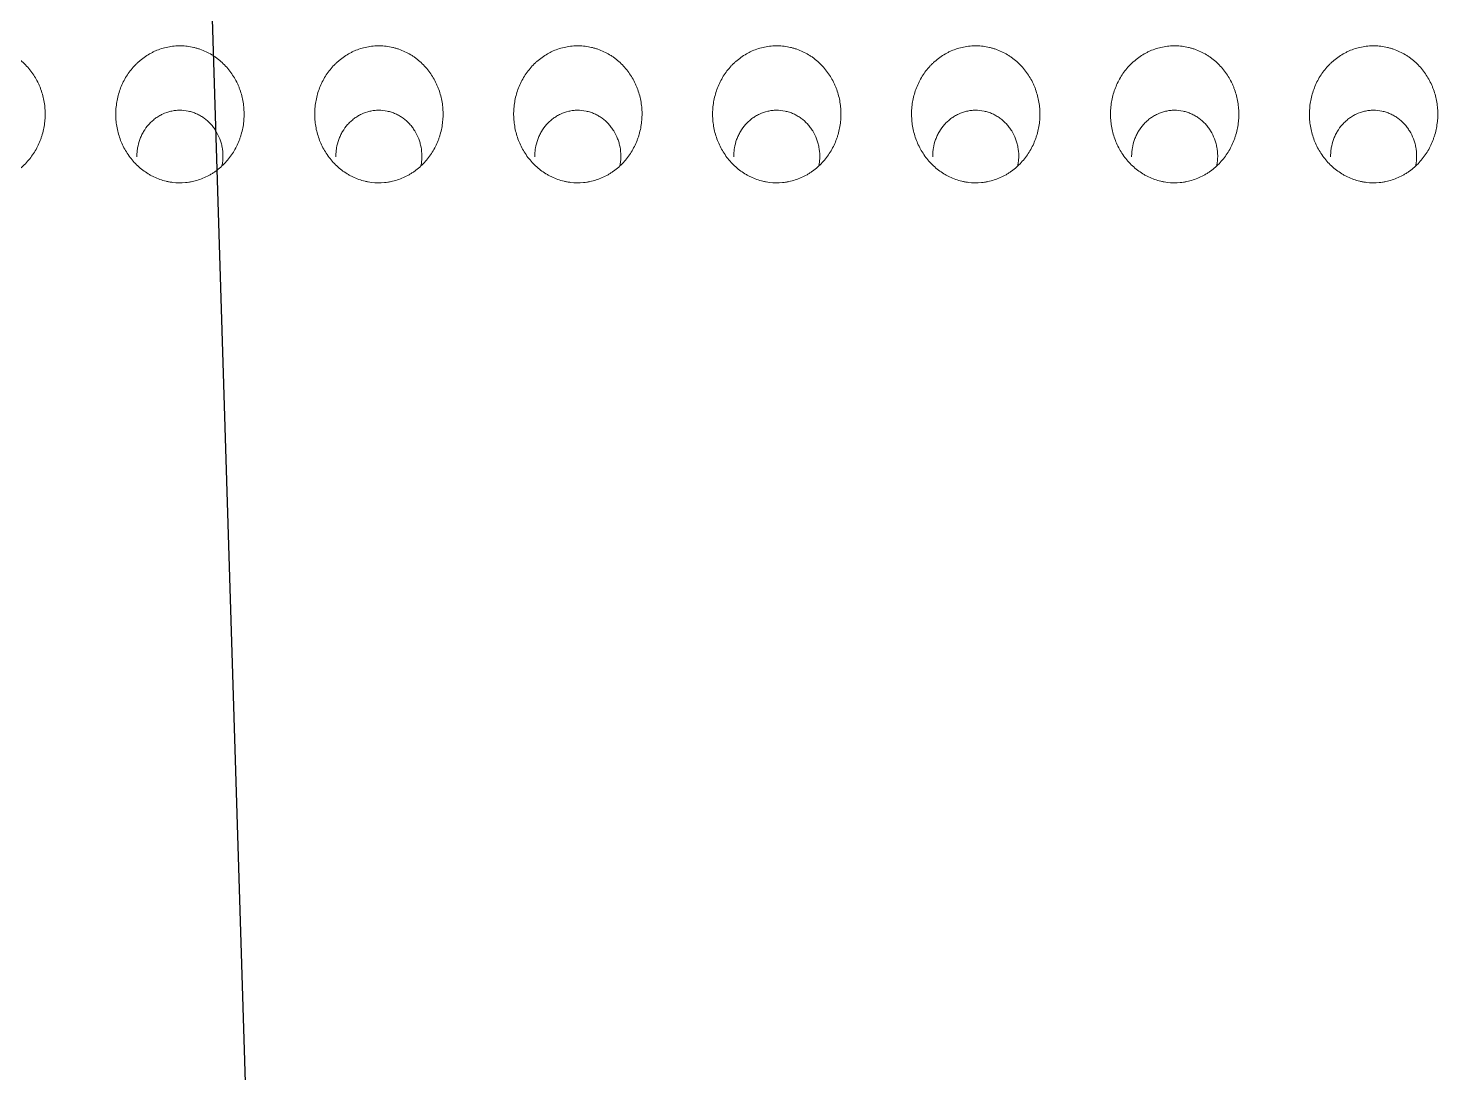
# Model space of a CAD drawing. Header units: inches. Extents: x 3778 to 56227, y -16914 to 35091.
# Drawn here: x 43046.24 to 43067.41, y -12682.39 to -12666.7 of the extents above; entities that cross this region are included whole.
import ezdxf

# ---------------------------------------------------------------- set-up
doc = ezdxf.new("R2010")
doc.units = ezdxf.units.IN
doc.header["$LTSCALE"] = 100
doc.header["$MEASUREMENT"] = 0
doc.linetypes.add('DH-HID2', pattern=[1.2, 0.8, -0.4])
doc.layers.add('2-con', color=2, linetype='Continuous')
doc.layers.add('FU-FURM', color=251, linetype='DH-HID2')
doc.layers.add('mark-B', color=2, linetype='Continuous', lineweight=20)

# ---------------------------------------------------------------- blocks, each defined once
blk = doc.blocks.new('cjscjdeh')
at = {"layer": 'FU-FURM', "color": 8}
blk.add_line((150890.7, 68218.259), (150896.858, 68019.703), dxfattribs=at)
blk = doc.blocks.new('무풍1WAY 대형')
at = {"layer": 'mark-B'}
for points, knots in [([(-381.63, -410.329), (-381.592, -410.383), (-381.559, -410.439), (-381.504, -410.556), (-381.482, -410.617), (-381.449, -410.744), (-381.438, -410.808), (-381.431, -410.905), (-381.43, -410.938), (-381.43, -410.987), (-381.431, -411.003), (-381.433, -411.036), (-381.434, -411.052), (-381.442, -411.133), (-381.454, -411.197), (-381.481, -411.29), (-381.492, -411.321), (-381.515, -411.382), (-381.529, -411.412), (-381.572, -411.5), (-381.607, -411.555), (-381.666, -411.632), (-381.687, -411.657), (-381.72, -411.693), (-381.732, -411.705), (-381.755, -411.727), (-381.767, -411.739), (-381.828, -411.792), (-381.881, -411.83), (-381.952, -411.87), (-381.966, -411.878), (-381.996, -411.893), (-382.011, -411.9), (-382.056, -411.92), (-382.086, -411.931), (-382.179, -411.961), (-382.243, -411.974), (-382.325, -411.981), (-382.341, -411.983), (-382.374, -411.984), (-382.39, -411.984), (-382.439, -411.983), (-382.504, -411.979), (-382.568, -411.968), (-382.616, -411.956), (-382.632, -411.952), (-382.664, -411.943), (-382.679, -411.938), (-382.756, -411.911), (-382.815, -411.883), (-382.885, -411.841), (-382.899, -411.832), (-382.926, -411.814), (-382.966, -411.785), (-383.029, -411.733), (-383.074, -411.686), (-383.117, -411.637), (-383.138, -411.611), (-383.195, -411.532), (-383.228, -411.476), (-383.263, -411.402), (-383.269, -411.387), (-383.282, -411.357), (-383.288, -411.342), (-383.305, -411.295), (-383.314, -411.264), (-383.339, -411.17), (-383.349, -411.106), (-383.357, -411.008), (-383.358, -410.975), (-383.357, -410.91), (-383.355, -410.877), (-383.345, -410.781), (-383.332, -410.717), (-383.31, -410.638), (-383.305, -410.622), (-383.294, -410.591), (-383.277, -410.545), (-383.258, -410.501), (-383.214, -410.414), (-383.18, -410.359), (-383.12, -410.28), (-383.099, -410.255), (-383.055, -410.208), (-383.008, -410.162), (-382.958, -410.122), (-382.918, -410.093), (-382.905, -410.084), (-382.877, -410.066), (-382.863, -410.057), (-382.792, -410.017), (-382.732, -409.99), (-382.639, -409.96), (-382.608, -409.952), (-382.56, -409.942), (-382.543, -409.939), (-382.511, -409.934), (-382.495, -409.932), (-382.414, -409.925), (-382.348, -409.925), (-382.267, -409.936), (-382.251, -409.938), (-382.218, -409.944), (-382.17, -409.954), (-382.092, -409.977), (-382.032, -410.002), (-381.987, -410.023), (-381.973, -410.03), (-381.944, -410.046), (-381.93, -410.054), (-381.86, -410.097), (-381.808, -410.137), (-381.736, -410.204), (-381.714, -410.227), (-381.67, -410.277), (-381.65, -410.302), (-381.63, -410.329)], [0, 0, 0, 0, 0.03125, 0.03125, 0.0625, 0.0625, 0.09375, 0.09375, 0.109375, 0.109375, 0.117188, 0.117188, 0.125, 0.125, 0.15625, 0.15625, 0.171875, 0.171875, 0.1875, 0.1875, 0.21875, 0.21875, 0.234375, 0.234375, 0.242188, 0.242188, 0.25, 0.25, 0.28125, 0.28125, 0.289063, 0.289063, 0.296875, 0.296875, 0.3125, 0.3125, 0.34375, 0.34375, 0.351563, 0.351563, 0.359375, 0.359375, 0.375, 0.390625, 0.390625, 0.398438, 0.398438, 0.40625, 0.40625, 0.4375, 0.4375, 0.445313, 0.445313, 0.453125, 0.46875, 0.484375, 0.484375, 0.5, 0.5, 0.53125, 0.53125, 0.539063, 0.539063, 0.546875, 0.546875, 0.5625, 0.5625, 0.59375, 0.59375, 0.609375, 0.609375, 0.625, 0.625, 0.65625, 0.65625, 0.664063, 0.664063, 0.671875, 0.6875, 0.6875, 0.71875, 0.71875, 0.734375, 0.734375, 0.75, 0.765625, 0.765625, 0.773438, 0.773438, 0.78125, 0.78125, 0.8125, 0.8125, 0.828125, 0.828125, 0.835938, 0.835938, 0.84375, 0.84375, 0.875, 0.875, 0.882813, 0.882813, 0.890625, 0.90625, 0.921875, 0.921875, 0.929688, 0.929688, 0.9375, 0.9375, 0.96875, 0.96875, 0.984375, 0.984375, 1, 1, 1, 1]), ([(-378.643, -410.329), (-378.604, -410.383), (-378.572, -410.439), (-378.517, -410.556), (-378.495, -410.617), (-378.461, -410.744), (-378.451, -410.808), (-378.443, -410.905), (-378.442, -410.938), (-378.443, -410.987), (-378.443, -411.003), (-378.445, -411.036), (-378.446, -411.052), (-378.455, -411.133), (-378.467, -411.197), (-378.494, -411.29), (-378.504, -411.321), (-378.528, -411.382), (-378.541, -411.412), (-378.585, -411.5), (-378.619, -411.555), (-378.678, -411.632), (-378.699, -411.657), (-378.733, -411.693), (-378.744, -411.705), (-378.768, -411.727), (-378.78, -411.739), (-378.841, -411.792), (-378.894, -411.83), (-378.964, -411.87), (-378.979, -411.878), (-379.008, -411.893), (-379.023, -411.9), (-379.068, -411.92), (-379.099, -411.931), (-379.192, -411.961), (-379.255, -411.974), (-379.337, -411.981), (-379.354, -411.983), (-379.386, -411.984), (-379.403, -411.984), (-379.452, -411.983), (-379.516, -411.979), (-379.581, -411.968), (-379.629, -411.956), (-379.645, -411.952), (-379.676, -411.943), (-379.692, -411.938), (-379.769, -411.911), (-379.828, -411.883), (-379.898, -411.841), (-379.912, -411.832), (-379.939, -411.814), (-379.979, -411.785), (-380.041, -411.733), (-380.086, -411.686), (-380.13, -411.637), (-380.15, -411.611), (-380.208, -411.532), (-380.241, -411.476), (-380.275, -411.402), (-380.282, -411.387), (-380.294, -411.357), (-380.3, -411.342), (-380.317, -411.295), (-380.327, -411.264), (-380.351, -411.17), (-380.362, -411.106), (-380.369, -411.008), (-380.37, -410.975), (-380.369, -410.91), (-380.367, -410.877), (-380.357, -410.781), (-380.345, -410.717), (-380.322, -410.638), (-380.317, -410.622), (-380.307, -410.591), (-380.29, -410.545), (-380.27, -410.501), (-380.227, -410.414), (-380.192, -410.359), (-380.133, -410.28), (-380.111, -410.255), (-380.067, -410.208), (-380.021, -410.162), (-379.97, -410.122), (-379.93, -410.093), (-379.917, -410.084), (-379.889, -410.066), (-379.875, -410.057), (-379.804, -410.017), (-379.745, -409.99), (-379.652, -409.96), (-379.62, -409.952), (-379.572, -409.942), (-379.556, -409.939), (-379.523, -409.934), (-379.507, -409.932), (-379.426, -409.925), (-379.361, -409.925), (-379.279, -409.936), (-379.263, -409.938), (-379.231, -409.944), (-379.183, -409.954), (-379.105, -409.977), (-379.044, -410.002), (-379, -410.023), (-378.985, -410.03), (-378.956, -410.046), (-378.942, -410.054), (-378.872, -410.097), (-378.821, -410.137), (-378.749, -410.204), (-378.726, -410.227), (-378.683, -410.277), (-378.662, -410.302), (-378.643, -410.329)], [0, 0, 0, 0, 0.03125, 0.03125, 0.0625, 0.0625, 0.09375, 0.09375, 0.109375, 0.109375, 0.117188, 0.117188, 0.125, 0.125, 0.15625, 0.15625, 0.171875, 0.171875, 0.1875, 0.1875, 0.21875, 0.21875, 0.234375, 0.234375, 0.242188, 0.242188, 0.25, 0.25, 0.28125, 0.28125, 0.289063, 0.289063, 0.296875, 0.296875, 0.3125, 0.3125, 0.34375, 0.34375, 0.351562, 0.351562, 0.359375, 0.359375, 0.375, 0.390625, 0.390625, 0.398437, 0.398437, 0.40625, 0.40625, 0.4375, 0.4375, 0.445312, 0.445312, 0.453125, 0.46875, 0.484375, 0.484375, 0.5, 0.5, 0.53125, 0.53125, 0.539062, 0.539062, 0.546875, 0.546875, 0.5625, 0.5625, 0.59375, 0.59375, 0.609375, 0.609375, 0.625, 0.625, 0.65625, 0.65625, 0.664063, 0.664063, 0.671875, 0.6875, 0.6875, 0.71875, 0.71875, 0.734375, 0.734375, 0.75, 0.765625, 0.765625, 0.773438, 0.773438, 0.78125, 0.78125, 0.8125, 0.8125, 0.828125, 0.828125, 0.835938, 0.835938, 0.84375, 0.84375, 0.875, 0.875, 0.882813, 0.882813, 0.890625, 0.90625, 0.921875, 0.921875, 0.929688, 0.929688, 0.9375, 0.9375, 0.96875, 0.96875, 0.984375, 0.984375, 1, 1, 1, 1]), ([(-375.655, -410.329), (-375.617, -410.383), (-375.584, -410.439), (-375.529, -410.556), (-375.507, -410.617), (-375.474, -410.744), (-375.463, -410.808), (-375.456, -410.905), (-375.455, -410.938), (-375.455, -410.987), (-375.456, -411.003), (-375.457, -411.036), (-375.459, -411.052), (-375.467, -411.133), (-375.479, -411.197), (-375.506, -411.29), (-375.516, -411.321), (-375.54, -411.382), (-375.554, -411.412), (-375.597, -411.5), (-375.632, -411.555), (-375.691, -411.632), (-375.712, -411.657), (-375.745, -411.693), (-375.757, -411.705), (-375.78, -411.727), (-375.792, -411.739), (-375.853, -411.792), (-375.906, -411.83), (-375.977, -411.87), (-375.991, -411.878), (-376.021, -411.893), (-376.036, -411.9), (-376.081, -411.92), (-376.111, -411.931), (-376.204, -411.961), (-376.268, -411.974), (-376.35, -411.981), (-376.366, -411.983), (-376.399, -411.984), (-376.415, -411.984), (-376.464, -411.983), (-376.529, -411.979), (-376.593, -411.968), (-376.641, -411.956), (-376.657, -411.952), (-376.689, -411.943), (-376.704, -411.938), (-376.781, -411.911), (-376.84, -411.883), (-376.91, -411.841), (-376.924, -411.832), (-376.951, -411.814), (-376.991, -411.785), (-377.053, -411.733), (-377.099, -411.686), (-377.142, -411.637), (-377.163, -411.611), (-377.22, -411.532), (-377.253, -411.476), (-377.288, -411.402), (-377.294, -411.387), (-377.307, -411.357), (-377.313, -411.342), (-377.329, -411.295), (-377.339, -411.264), (-377.364, -411.17), (-377.374, -411.106), (-377.382, -411.008), (-377.383, -410.975), (-377.382, -410.91), (-377.38, -410.877), (-377.37, -410.781), (-377.357, -410.717), (-377.335, -410.638), (-377.33, -410.622), (-377.319, -410.591), (-377.302, -410.545), (-377.283, -410.501), (-377.239, -410.414), (-377.205, -410.359), (-377.145, -410.28), (-377.124, -410.255), (-377.08, -410.208), (-377.033, -410.162), (-376.983, -410.122), (-376.943, -410.093), (-376.929, -410.084), (-376.902, -410.066), (-376.888, -410.057), (-376.817, -410.017), (-376.757, -409.99), (-376.664, -409.96), (-376.633, -409.952), (-376.584, -409.942), (-376.568, -409.939), (-376.536, -409.934), (-376.52, -409.932), (-376.438, -409.925), (-376.373, -409.925), (-376.292, -409.936), (-376.276, -409.938), (-376.243, -409.944), (-376.195, -409.954), (-376.117, -409.977), (-376.057, -410.002), (-376.012, -410.023), (-375.998, -410.03), (-375.969, -410.046), (-375.955, -410.054), (-375.885, -410.097), (-375.833, -410.137), (-375.761, -410.204), (-375.738, -410.227), (-375.695, -410.277), (-375.675, -410.302), (-375.655, -410.329)], [0, 0, 0, 0, 0.03125, 0.03125, 0.0625, 0.0625, 0.09375, 0.09375, 0.109375, 0.109375, 0.117187, 0.117187, 0.125, 0.125, 0.15625, 0.15625, 0.171875, 0.171875, 0.1875, 0.1875, 0.21875, 0.21875, 0.234375, 0.234375, 0.242187, 0.242187, 0.25, 0.25, 0.28125, 0.28125, 0.289062, 0.289062, 0.296875, 0.296875, 0.3125, 0.3125, 0.34375, 0.34375, 0.351562, 0.351562, 0.359375, 0.359375, 0.375, 0.390625, 0.390625, 0.398437, 0.398437, 0.40625, 0.40625, 0.4375, 0.4375, 0.445312, 0.445312, 0.453125, 0.46875, 0.484375, 0.484375, 0.5, 0.5, 0.53125, 0.53125, 0.539062, 0.539062, 0.546875, 0.546875, 0.5625, 0.5625, 0.59375, 0.59375, 0.609375, 0.609375, 0.625, 0.625, 0.65625, 0.65625, 0.664062, 0.664062, 0.671875, 0.6875, 0.6875, 0.71875, 0.71875, 0.734375, 0.734375, 0.75, 0.765625, 0.765625, 0.773437, 0.773437, 0.78125, 0.78125, 0.8125, 0.8125, 0.828125, 0.828125, 0.835937, 0.835937, 0.84375, 0.84375, 0.875, 0.875, 0.882812, 0.882812, 0.890625, 0.90625, 0.921875, 0.921875, 0.929687, 0.929687, 0.9375, 0.9375, 0.96875, 0.96875, 0.984375, 0.984375, 1, 1, 1, 1]), ([(-372.668, -410.329), (-372.629, -410.383), (-372.597, -410.439), (-372.542, -410.556), (-372.52, -410.617), (-372.486, -410.744), (-372.476, -410.808), (-372.468, -410.905), (-372.467, -410.938), (-372.468, -410.987), (-372.468, -411.003), (-372.47, -411.036), (-372.471, -411.052), (-372.479, -411.133), (-372.492, -411.197), (-372.519, -411.29), (-372.529, -411.321), (-372.553, -411.382), (-372.566, -411.412), (-372.61, -411.5), (-372.644, -411.555), (-372.703, -411.632), (-372.724, -411.657), (-372.758, -411.693), (-372.769, -411.705), (-372.793, -411.727), (-372.805, -411.739), (-372.866, -411.792), (-372.919, -411.83), (-372.989, -411.87), (-373.004, -411.878), (-373.033, -411.893), (-373.048, -411.9), (-373.093, -411.92), (-373.124, -411.931), (-373.216, -411.961), (-373.28, -411.974), (-373.362, -411.981), (-373.379, -411.983), (-373.411, -411.984), (-373.428, -411.984), (-373.476, -411.983), (-373.541, -411.979), (-373.606, -411.968), (-373.654, -411.956), (-373.67, -411.952), (-373.701, -411.943), (-373.717, -411.938), (-373.794, -411.911), (-373.853, -411.883), (-373.923, -411.841), (-373.936, -411.832), (-373.964, -411.814), (-374.004, -411.785), (-374.066, -411.733), (-374.111, -411.686), (-374.155, -411.637), (-374.175, -411.611), (-374.233, -411.532), (-374.266, -411.476), (-374.3, -411.402), (-374.307, -411.387), (-374.319, -411.357), (-374.325, -411.342), (-374.342, -411.295), (-374.352, -411.264), (-374.376, -411.17), (-374.387, -411.106), (-374.394, -411.008), (-374.395, -410.975), (-374.394, -410.91), (-374.392, -410.877), (-374.382, -410.781), (-374.37, -410.717), (-374.347, -410.638), (-374.342, -410.622), (-374.332, -410.591), (-374.315, -410.545), (-374.295, -410.501), (-374.252, -410.414), (-374.217, -410.359), (-374.157, -410.28), (-374.136, -410.255), (-374.092, -410.208), (-374.046, -410.162), (-373.995, -410.122), (-373.955, -410.093), (-373.942, -410.084), (-373.914, -410.066), (-373.9, -410.057), (-373.829, -410.017), (-373.77, -409.99), (-373.677, -409.96), (-373.645, -409.952), (-373.597, -409.942), (-373.581, -409.939), (-373.548, -409.934), (-373.532, -409.932), (-373.451, -409.925), (-373.386, -409.925), (-373.304, -409.936), (-373.288, -409.938), (-373.256, -409.944), (-373.208, -409.954), (-373.129, -409.977), (-373.069, -410.002), (-373.025, -410.023), (-373.01, -410.03), (-372.981, -410.046), (-372.967, -410.054), (-372.897, -410.097), (-372.846, -410.137), (-372.774, -410.204), (-372.751, -410.227), (-372.707, -410.277), (-372.687, -410.302), (-372.668, -410.329)], [0, 0, 0, 0, 0.03125, 0.03125, 0.0625, 0.0625, 0.09375, 0.09375, 0.109375, 0.109375, 0.117187, 0.117187, 0.125, 0.125, 0.15625, 0.15625, 0.171875, 0.171875, 0.1875, 0.1875, 0.21875, 0.21875, 0.234375, 0.234375, 0.242187, 0.242187, 0.25, 0.25, 0.28125, 0.28125, 0.289062, 0.289062, 0.296875, 0.296875, 0.3125, 0.3125, 0.34375, 0.34375, 0.351562, 0.351562, 0.359375, 0.359375, 0.375, 0.390625, 0.390625, 0.398437, 0.398437, 0.40625, 0.40625, 0.4375, 0.4375, 0.445312, 0.445312, 0.453125, 0.46875, 0.484375, 0.484375, 0.5, 0.5, 0.53125, 0.53125, 0.539062, 0.539062, 0.546875, 0.546875, 0.5625, 0.5625, 0.59375, 0.59375, 0.609375, 0.609375, 0.625, 0.625, 0.65625, 0.65625, 0.664062, 0.664062, 0.671875, 0.6875, 0.6875, 0.71875, 0.71875, 0.734375, 0.734375, 0.75, 0.765625, 0.765625, 0.773437, 0.773437, 0.78125, 0.78125, 0.8125, 0.8125, 0.828125, 0.828125, 0.835937, 0.835937, 0.84375, 0.84375, 0.875, 0.875, 0.882812, 0.882812, 0.890625, 0.90625, 0.921875, 0.921875, 0.929687, 0.929687, 0.9375, 0.9375, 0.96875, 0.96875, 0.984375, 0.984375, 1, 1, 1, 1]), ([(-369.68, -410.329), (-369.642, -410.383), (-369.609, -410.439), (-369.554, -410.556), (-369.532, -410.617), (-369.499, -410.744), (-369.488, -410.808), (-369.481, -410.905), (-369.479, -410.938), (-369.48, -410.987), (-369.481, -411.003), (-369.482, -411.036), (-369.484, -411.052), (-369.492, -411.133), (-369.504, -411.197), (-369.531, -411.29), (-369.541, -411.321), (-369.565, -411.382), (-369.578, -411.412), (-369.622, -411.5), (-369.656, -411.555), (-369.716, -411.632), (-369.737, -411.657), (-369.77, -411.693), (-369.782, -411.705), (-369.805, -411.727), (-369.817, -411.739), (-369.878, -411.792), (-369.931, -411.83), (-370.002, -411.87), (-370.016, -411.878), (-370.045, -411.893), (-370.06, -411.9), (-370.105, -411.92), (-370.136, -411.931), (-370.229, -411.961), (-370.293, -411.974), (-370.375, -411.981), (-370.391, -411.983), (-370.424, -411.984), (-370.44, -411.984), (-370.489, -411.983), (-370.554, -411.979), (-370.618, -411.968), (-370.666, -411.956), (-370.682, -411.952), (-370.714, -411.943), (-370.729, -411.938), (-370.806, -411.911), (-370.865, -411.883), (-370.935, -411.841), (-370.949, -411.832), (-370.976, -411.814), (-371.016, -411.785), (-371.078, -411.733), (-371.124, -411.686), (-371.167, -411.637), (-371.188, -411.611), (-371.245, -411.532), (-371.278, -411.476), (-371.313, -411.402), (-371.319, -411.387), (-371.332, -411.357), (-371.338, -411.342), (-371.354, -411.295), (-371.364, -411.264), (-371.389, -411.17), (-371.399, -411.106), (-371.407, -411.008), (-371.408, -410.975), (-371.407, -410.91), (-371.405, -410.877), (-371.395, -410.781), (-371.382, -410.717), (-371.36, -410.638), (-371.355, -410.622), (-371.344, -410.591), (-371.327, -410.545), (-371.307, -410.501), (-371.264, -410.414), (-371.23, -410.359), (-371.17, -410.28), (-371.149, -410.255), (-371.105, -410.208), (-371.058, -410.162), (-371.008, -410.122), (-370.968, -410.093), (-370.954, -410.084), (-370.927, -410.066), (-370.913, -410.057), (-370.842, -410.017), (-370.782, -409.99), (-370.689, -409.96), (-370.658, -409.952), (-370.609, -409.942), (-370.593, -409.939), (-370.561, -409.934), (-370.544, -409.932), (-370.463, -409.925), (-370.398, -409.925), (-370.317, -409.936), (-370.3, -409.938), (-370.268, -409.944), (-370.22, -409.954), (-370.142, -409.977), (-370.082, -410.002), (-370.037, -410.023), (-370.023, -410.03), (-369.994, -410.046), (-369.979, -410.054), (-369.91, -410.097), (-369.858, -410.137), (-369.786, -410.204), (-369.763, -410.227), (-369.72, -410.277), (-369.699, -410.302), (-369.68, -410.329)], [0, 0, 0, 0, 0.03125, 0.03125, 0.0625, 0.0625, 0.09375, 0.09375, 0.109375, 0.109375, 0.117188, 0.117188, 0.125, 0.125, 0.15625, 0.15625, 0.171875, 0.171875, 0.1875, 0.1875, 0.21875, 0.21875, 0.234375, 0.234375, 0.242188, 0.242188, 0.25, 0.25, 0.28125, 0.28125, 0.289063, 0.289063, 0.296875, 0.296875, 0.3125, 0.3125, 0.34375, 0.34375, 0.351563, 0.351563, 0.359375, 0.359375, 0.375, 0.390625, 0.390625, 0.398438, 0.398438, 0.40625, 0.40625, 0.4375, 0.4375, 0.445313, 0.445313, 0.453125, 0.46875, 0.484375, 0.484375, 0.5, 0.5, 0.53125, 0.53125, 0.539062, 0.539062, 0.546875, 0.546875, 0.5625, 0.5625, 0.59375, 0.59375, 0.609375, 0.609375, 0.625, 0.625, 0.65625, 0.65625, 0.664062, 0.664062, 0.671875, 0.6875, 0.6875, 0.71875, 0.71875, 0.734375, 0.734375, 0.75, 0.765625, 0.765625, 0.773437, 0.773437, 0.78125, 0.78125, 0.8125, 0.8125, 0.828125, 0.828125, 0.835937, 0.835937, 0.84375, 0.84375, 0.875, 0.875, 0.882813, 0.882813, 0.890625, 0.90625, 0.921875, 0.921875, 0.929688, 0.929688, 0.9375, 0.9375, 0.96875, 0.96875, 0.984375, 0.984375, 1, 1, 1, 1]), ([(-366.693, -410.329), (-366.654, -410.383), (-366.622, -410.439), (-366.567, -410.556), (-366.545, -410.617), (-366.511, -410.744), (-366.501, -410.808), (-366.493, -410.905), (-366.492, -410.938), (-366.492, -410.987), (-366.493, -411.003), (-366.495, -411.036), (-366.496, -411.052), (-366.504, -411.133), (-366.517, -411.197), (-366.543, -411.29), (-366.554, -411.321), (-366.577, -411.382), (-366.591, -411.412), (-366.635, -411.5), (-366.669, -411.555), (-366.728, -411.632), (-366.749, -411.657), (-366.783, -411.693), (-366.794, -411.705), (-366.818, -411.727), (-366.83, -411.739), (-366.891, -411.792), (-366.943, -411.83), (-367.014, -411.87), (-367.029, -411.878), (-367.058, -411.893), (-367.073, -411.9), (-367.118, -411.92), (-367.148, -411.931), (-367.241, -411.961), (-367.305, -411.974), (-367.387, -411.981), (-367.403, -411.983), (-367.436, -411.984), (-367.453, -411.984), (-367.501, -411.983), (-367.566, -411.979), (-367.631, -411.968), (-367.679, -411.956), (-367.695, -411.952), (-367.726, -411.943), (-367.742, -411.938), (-367.819, -411.911), (-367.877, -411.883), (-367.948, -411.841), (-367.961, -411.832), (-367.989, -411.814), (-368.028, -411.785), (-368.091, -411.733), (-368.136, -411.686), (-368.18, -411.637), (-368.2, -411.611), (-368.258, -411.532), (-368.291, -411.476), (-368.325, -411.402), (-368.332, -411.387), (-368.344, -411.357), (-368.35, -411.342), (-368.367, -411.295), (-368.376, -411.264), (-368.401, -411.17), (-368.412, -411.106), (-368.419, -411.008), (-368.42, -410.975), (-368.419, -410.91), (-368.417, -410.877), (-368.407, -410.781), (-368.395, -410.717), (-368.372, -410.638), (-368.367, -410.622), (-368.357, -410.591), (-368.34, -410.545), (-368.32, -410.501), (-368.276, -410.414), (-368.242, -410.359), (-368.182, -410.28), (-368.161, -410.255), (-368.117, -410.208), (-368.071, -410.162), (-368.02, -410.122), (-367.98, -410.093), (-367.967, -410.084), (-367.939, -410.066), (-367.925, -410.057), (-367.854, -410.017), (-367.795, -409.99), (-367.702, -409.96), (-367.67, -409.952), (-367.622, -409.942), (-367.606, -409.939), (-367.573, -409.934), (-367.557, -409.932), (-367.476, -409.925), (-367.411, -409.925), (-367.329, -409.936), (-367.313, -409.938), (-367.281, -409.944), (-367.232, -409.954), (-367.154, -409.977), (-367.094, -410.002), (-367.05, -410.023), (-367.035, -410.03), (-367.006, -410.046), (-366.992, -410.054), (-366.922, -410.097), (-366.87, -410.137), (-366.799, -410.204), (-366.776, -410.227), (-366.732, -410.277), (-366.712, -410.302), (-366.693, -410.329)], [0, 0, 0, 0, 0.03125, 0.03125, 0.0625, 0.0625, 0.09375, 0.09375, 0.109375, 0.109375, 0.117188, 0.117188, 0.125, 0.125, 0.15625, 0.15625, 0.171875, 0.171875, 0.1875, 0.1875, 0.21875, 0.21875, 0.234375, 0.234375, 0.242188, 0.242188, 0.25, 0.25, 0.28125, 0.28125, 0.289063, 0.289063, 0.296875, 0.296875, 0.3125, 0.3125, 0.34375, 0.34375, 0.351563, 0.351563, 0.359375, 0.359375, 0.375, 0.390625, 0.390625, 0.398438, 0.398438, 0.40625, 0.40625, 0.4375, 0.4375, 0.445312, 0.445312, 0.453125, 0.46875, 0.484375, 0.484375, 0.5, 0.5, 0.53125, 0.53125, 0.539062, 0.539062, 0.546875, 0.546875, 0.5625, 0.5625, 0.59375, 0.59375, 0.609375, 0.609375, 0.625, 0.625, 0.65625, 0.65625, 0.664062, 0.664062, 0.671875, 0.6875, 0.6875, 0.71875, 0.71875, 0.734375, 0.734375, 0.75, 0.765625, 0.765625, 0.773437, 0.773437, 0.78125, 0.78125, 0.8125, 0.8125, 0.828125, 0.828125, 0.835937, 0.835937, 0.84375, 0.84375, 0.875, 0.875, 0.882812, 0.882812, 0.890625, 0.90625, 0.921875, 0.921875, 0.929687, 0.929687, 0.9375, 0.9375, 0.96875, 0.96875, 0.984375, 0.984375, 1, 1, 1, 1]), ([(-363.705, -410.329), (-363.667, -410.383), (-363.634, -410.439), (-363.579, -410.556), (-363.557, -410.617), (-363.524, -410.744), (-363.513, -410.808), (-363.505, -410.905), (-363.504, -410.938), (-363.505, -410.987), (-363.505, -411.003), (-363.507, -411.036), (-363.509, -411.052), (-363.517, -411.133), (-363.529, -411.197), (-363.556, -411.29), (-363.566, -411.321), (-363.59, -411.382), (-363.603, -411.412), (-363.647, -411.5), (-363.681, -411.555), (-363.741, -411.632), (-363.762, -411.657), (-363.795, -411.693), (-363.807, -411.705), (-363.83, -411.727), (-363.842, -411.739), (-363.903, -411.792), (-363.956, -411.83), (-364.027, -411.87), (-364.041, -411.878), (-364.07, -411.893), (-364.085, -411.9), (-364.13, -411.92), (-364.161, -411.931), (-364.254, -411.961), (-364.317, -411.974), (-364.399, -411.981), (-364.416, -411.983), (-364.449, -411.984), (-364.465, -411.984), (-364.514, -411.983), (-364.579, -411.979), (-364.643, -411.968), (-364.691, -411.956), (-364.707, -411.952), (-364.738, -411.943), (-364.754, -411.938), (-364.831, -411.911), (-364.89, -411.883), (-364.96, -411.841), (-364.974, -411.832), (-365.001, -411.814), (-365.041, -411.785), (-365.103, -411.733), (-365.149, -411.686), (-365.192, -411.637), (-365.213, -411.611), (-365.27, -411.532), (-365.303, -411.476), (-365.338, -411.402), (-365.344, -411.387), (-365.357, -411.357), (-365.363, -411.342), (-365.379, -411.295), (-365.389, -411.264), (-365.413, -411.17), (-365.424, -411.106), (-365.431, -411.008), (-365.432, -410.975), (-365.431, -410.91), (-365.43, -410.877), (-365.42, -410.781), (-365.407, -410.717), (-365.384, -410.638), (-365.379, -410.622), (-365.369, -410.591), (-365.352, -410.545), (-365.332, -410.501), (-365.289, -410.414), (-365.255, -410.359), (-365.195, -410.28), (-365.174, -410.255), (-365.129, -410.208), (-365.083, -410.162), (-365.032, -410.122), (-364.993, -410.093), (-364.979, -410.084), (-364.952, -410.066), (-364.938, -410.057), (-364.866, -410.017), (-364.807, -409.99), (-364.714, -409.96), (-364.683, -409.952), (-364.634, -409.942), (-364.618, -409.939), (-364.586, -409.934), (-364.569, -409.932), (-364.488, -409.925), (-364.423, -409.925), (-364.342, -409.936), (-364.325, -409.938), (-364.293, -409.944), (-364.245, -409.954), (-364.167, -409.977), (-364.107, -410.002), (-364.062, -410.023), (-364.047, -410.03), (-364.019, -410.046), (-364.004, -410.054), (-363.935, -410.097), (-363.883, -410.137), (-363.811, -410.204), (-363.788, -410.227), (-363.745, -410.277), (-363.724, -410.302), (-363.705, -410.329)], [0, 0, 0, 0, 0.03125, 0.03125, 0.0625, 0.0625, 0.09375, 0.09375, 0.109375, 0.109375, 0.117188, 0.117188, 0.125, 0.125, 0.15625, 0.15625, 0.171875, 0.171875, 0.1875, 0.1875, 0.21875, 0.21875, 0.234375, 0.234375, 0.242188, 0.242188, 0.25, 0.25, 0.28125, 0.28125, 0.289063, 0.289063, 0.296875, 0.296875, 0.3125, 0.3125, 0.34375, 0.34375, 0.351563, 0.351563, 0.359375, 0.359375, 0.375, 0.390625, 0.390625, 0.398438, 0.398438, 0.40625, 0.40625, 0.4375, 0.4375, 0.445313, 0.445313, 0.453125, 0.46875, 0.484375, 0.484375, 0.5, 0.5, 0.53125, 0.53125, 0.539063, 0.539063, 0.546875, 0.546875, 0.5625, 0.5625, 0.59375, 0.59375, 0.609375, 0.609375, 0.625, 0.625, 0.65625, 0.65625, 0.664063, 0.664063, 0.671875, 0.6875, 0.6875, 0.71875, 0.71875, 0.734375, 0.734375, 0.75, 0.765625, 0.765625, 0.773438, 0.773438, 0.78125, 0.78125, 0.8125, 0.8125, 0.828125, 0.828125, 0.835937, 0.835937, 0.84375, 0.84375, 0.875, 0.875, 0.882812, 0.882812, 0.890625, 0.90625, 0.921875, 0.921875, 0.929687, 0.929687, 0.9375, 0.9375, 0.96875, 0.96875, 0.984375, 0.984375, 1, 1, 1, 1]), ([(-360.718, -410.329), (-360.679, -410.383), (-360.646, -410.439), (-360.592, -410.556), (-360.57, -410.617), (-360.536, -410.744), (-360.526, -410.808), (-360.518, -410.905), (-360.517, -410.938), (-360.517, -410.987), (-360.518, -411.003), (-360.52, -411.036), (-360.521, -411.052), (-360.529, -411.133), (-360.541, -411.197), (-360.568, -411.29), (-360.579, -411.321), (-360.602, -411.382), (-360.616, -411.412), (-360.66, -411.5), (-360.694, -411.555), (-360.753, -411.632), (-360.774, -411.657), (-360.808, -411.693), (-360.819, -411.705), (-360.843, -411.727), (-360.855, -411.739), (-360.916, -411.792), (-360.968, -411.83), (-361.039, -411.87), (-361.054, -411.878), (-361.083, -411.893), (-361.098, -411.9), (-361.143, -411.92), (-361.173, -411.931), (-361.266, -411.961), (-361.33, -411.974), (-361.412, -411.981), (-361.428, -411.983), (-361.461, -411.984), (-361.477, -411.984), (-361.526, -411.983), (-361.591, -411.979), (-361.655, -411.968), (-361.703, -411.956), (-361.719, -411.952), (-361.751, -411.943), (-361.767, -411.938), (-361.844, -411.911), (-361.902, -411.883), (-361.972, -411.841), (-361.986, -411.832), (-362.013, -411.814), (-362.053, -411.785), (-362.116, -411.733), (-362.161, -411.686), (-362.204, -411.637), (-362.225, -411.611), (-362.283, -411.532), (-362.316, -411.476), (-362.35, -411.402), (-362.357, -411.387), (-362.369, -411.357), (-362.375, -411.342), (-362.392, -411.295), (-362.401, -411.264), (-362.426, -411.17), (-362.437, -411.106), (-362.444, -411.008), (-362.445, -410.975), (-362.444, -410.91), (-362.442, -410.877), (-362.432, -410.781), (-362.42, -410.717), (-362.397, -410.638), (-362.392, -410.622), (-362.381, -410.591), (-362.365, -410.545), (-362.345, -410.501), (-362.301, -410.414), (-362.267, -410.359), (-362.207, -410.28), (-362.186, -410.255), (-362.142, -410.208), (-362.096, -410.162), (-362.045, -410.122), (-362.005, -410.093), (-361.992, -410.084), (-361.964, -410.066), (-361.95, -410.057), (-361.879, -410.017), (-361.819, -409.99), (-361.727, -409.96), (-361.695, -409.952), (-361.647, -409.942), (-361.63, -409.939), (-361.598, -409.934), (-361.582, -409.932), (-361.501, -409.925), (-361.436, -409.925), (-361.354, -409.936), (-361.338, -409.938), (-361.305, -409.944), (-361.257, -409.954), (-361.179, -409.977), (-361.119, -410.002), (-361.075, -410.023), (-361.06, -410.03), (-361.031, -410.046), (-361.017, -410.054), (-360.947, -410.097), (-360.895, -410.137), (-360.824, -410.204), (-360.801, -410.227), (-360.757, -410.277), (-360.737, -410.302), (-360.718, -410.329)], [0, 0, 0, 0, 0.03125, 0.03125, 0.0625, 0.0625, 0.09375, 0.09375, 0.109375, 0.109375, 0.117187, 0.117187, 0.125, 0.125, 0.15625, 0.15625, 0.171875, 0.171875, 0.1875, 0.1875, 0.21875, 0.21875, 0.234375, 0.234375, 0.242187, 0.242187, 0.25, 0.25, 0.28125, 0.28125, 0.289062, 0.289062, 0.296875, 0.296875, 0.3125, 0.3125, 0.34375, 0.34375, 0.351562, 0.351562, 0.359375, 0.359375, 0.375, 0.390625, 0.390625, 0.398437, 0.398437, 0.40625, 0.40625, 0.4375, 0.4375, 0.445312, 0.445312, 0.453125, 0.46875, 0.484375, 0.484375, 0.5, 0.5, 0.53125, 0.53125, 0.539062, 0.539062, 0.546875, 0.546875, 0.5625, 0.5625, 0.59375, 0.59375, 0.609375, 0.609375, 0.625, 0.625, 0.65625, 0.65625, 0.664062, 0.664062, 0.671875, 0.6875, 0.6875, 0.71875, 0.71875, 0.734375, 0.734375, 0.75, 0.765625, 0.765625, 0.773437, 0.773437, 0.78125, 0.78125, 0.8125, 0.8125, 0.828125, 0.828125, 0.835938, 0.835938, 0.84375, 0.84375, 0.875, 0.875, 0.882813, 0.882813, 0.890625, 0.90625, 0.921875, 0.921875, 0.929688, 0.929688, 0.9375, 0.9375, 0.96875, 0.96875, 0.984375, 0.984375, 1, 1, 1, 1]), ([(-381.748, -410.318), (-381.748, -410.34), (-381.748, -410.362), (-381.752, -410.406), (-381.754, -410.428), (-381.766, -410.493), (-381.777, -410.535), (-381.799, -410.597), (-381.807, -410.617), (-381.821, -410.647), (-381.826, -410.657), (-381.837, -410.676), (-381.842, -410.686), (-381.87, -410.733), (-381.895, -410.768), (-381.939, -410.818), (-381.955, -410.833), (-381.987, -410.863), (-382.021, -410.891), (-382.066, -410.922), (-382.094, -410.938), (-382.114, -410.949), (-382.124, -410.954), (-382.174, -410.977), (-382.215, -410.991), (-382.268, -411.004), (-382.279, -411.006), (-382.301, -411.01), (-382.312, -411.011), (-382.345, -411.015), (-382.367, -411.017), (-382.432, -411.017), (-382.476, -411.013), (-382.54, -410.999), (-382.562, -410.993), (-382.603, -410.98), (-382.644, -410.964), (-382.683, -410.944), (-382.721, -410.922), (-382.739, -410.91), (-382.793, -410.871), (-382.825, -410.842), (-382.869, -410.794), (-382.883, -410.777), (-382.903, -410.751), (-382.91, -410.742), (-382.922, -410.724), (-382.928, -410.715), (-382.957, -410.668), (-382.976, -410.629), (-382.999, -410.568), (-383.006, -410.547), (-383.018, -410.505), (-383.023, -410.483), (-383.035, -410.419), (-383.039, -410.376), (-383.04, -410.321), (-383.039, -410.31), (-383.039, -410.288), (-383.038, -410.277), (-383.035, -410.244), (-383.033, -410.222), (-383.028, -410.198), (-383.028, -410.196), (-383.028, -410.194)], [0, 0, 0, 0, 0.029318, 0.029318, 0.058636, 0.058636, 0.117271, 0.117271, 0.146589, 0.146589, 0.161248, 0.161248, 0.175907, 0.175907, 0.234542, 0.234542, 0.26386, 0.26386, 0.293178, 0.322495, 0.337154, 0.337154, 0.351813, 0.351813, 0.410449, 0.410449, 0.425107, 0.425107, 0.439766, 0.439766, 0.469084, 0.469084, 0.52772, 0.52772, 0.557037, 0.557037, 0.586355, 0.615673, 0.615673, 0.644991, 0.644991, 0.703626, 0.703626, 0.732944, 0.732944, 0.747603, 0.747603, 0.762262, 0.762262, 0.820897, 0.820897, 0.850215, 0.850215, 0.879533, 0.879533, 0.938168, 0.938168, 0.952827, 0.952827, 0.967486, 0.967486, 0.996804, 0.996804, 1, 1, 1, 1]), ([(-378.76, -410.318), (-378.76, -410.34), (-378.761, -410.362), (-378.764, -410.406), (-378.767, -410.428), (-378.778, -410.493), (-378.789, -410.535), (-378.811, -410.597), (-378.82, -410.617), (-378.834, -410.647), (-378.839, -410.657), (-378.849, -410.676), (-378.854, -410.686), (-378.882, -410.733), (-378.908, -410.768), (-378.952, -410.818), (-378.967, -410.833), (-378.999, -410.863), (-379.033, -410.891), (-379.078, -410.922), (-379.107, -410.938), (-379.126, -410.949), (-379.136, -410.954), (-379.186, -410.977), (-379.227, -410.991), (-379.281, -411.004), (-379.291, -411.006), (-379.313, -411.01), (-379.324, -411.011), (-379.357, -411.015), (-379.379, -411.017), (-379.444, -411.017), (-379.488, -411.013), (-379.553, -410.999), (-379.574, -410.993), (-379.616, -410.98), (-379.656, -410.964), (-379.695, -410.944), (-379.733, -410.922), (-379.752, -410.91), (-379.805, -410.871), (-379.838, -410.842), (-379.882, -410.794), (-379.896, -410.777), (-379.916, -410.751), (-379.922, -410.742), (-379.935, -410.724), (-379.94, -410.715), (-379.969, -410.668), (-379.988, -410.629), (-380.012, -410.568), (-380.019, -410.547), (-380.03, -410.505), (-380.035, -410.483), (-380.047, -410.419), (-380.052, -410.376), (-380.052, -410.321), (-380.052, -410.31), (-380.051, -410.288), (-380.05, -410.277), (-380.048, -410.244), (-380.045, -410.222), (-380.041, -410.198), (-380.04, -410.196), (-380.04, -410.194)], [0, 0, 0, 0, 0.029318, 0.029318, 0.058636, 0.058636, 0.117271, 0.117271, 0.146589, 0.146589, 0.161248, 0.161248, 0.175907, 0.175907, 0.234542, 0.234542, 0.26386, 0.26386, 0.293178, 0.322495, 0.337154, 0.337154, 0.351813, 0.351813, 0.410449, 0.410449, 0.425107, 0.425107, 0.439766, 0.439766, 0.469084, 0.469084, 0.52772, 0.52772, 0.557037, 0.557037, 0.586355, 0.615673, 0.615673, 0.644991, 0.644991, 0.703626, 0.703626, 0.732944, 0.732944, 0.747603, 0.747603, 0.762262, 0.762262, 0.820897, 0.820897, 0.850215, 0.850215, 0.879533, 0.879533, 0.938168, 0.938168, 0.952827, 0.952827, 0.967486, 0.967486, 0.996804, 0.996804, 1, 1, 1, 1]), ([(-375.773, -410.318), (-375.772, -410.34), (-375.773, -410.362), (-375.777, -410.406), (-375.779, -410.428), (-375.79, -410.493), (-375.802, -410.535), (-375.824, -410.597), (-375.832, -410.617), (-375.846, -410.647), (-375.851, -410.657), (-375.862, -410.676), (-375.867, -410.686), (-375.895, -410.733), (-375.92, -410.768), (-375.964, -410.818), (-375.98, -410.833), (-376.012, -410.863), (-376.045, -410.891), (-376.091, -410.922), (-376.119, -410.938), (-376.139, -410.949), (-376.149, -410.954), (-376.199, -410.977), (-376.24, -410.991), (-376.293, -411.004), (-376.304, -411.006), (-376.326, -411.01), (-376.337, -411.011), (-376.37, -411.015), (-376.391, -411.017), (-376.457, -411.017), (-376.5, -411.013), (-376.565, -410.999), (-376.587, -410.993), (-376.628, -410.98), (-376.669, -410.964), (-376.708, -410.944), (-376.746, -410.922), (-376.764, -410.91), (-376.818, -410.871), (-376.85, -410.842), (-376.894, -410.794), (-376.908, -410.777), (-376.928, -410.751), (-376.935, -410.742), (-376.947, -410.724), (-376.953, -410.715), (-376.981, -410.668), (-377.001, -410.629), (-377.024, -410.568), (-377.031, -410.547), (-377.043, -410.505), (-377.048, -410.483), (-377.06, -410.419), (-377.064, -410.376), (-377.065, -410.321), (-377.064, -410.31), (-377.064, -410.288), (-377.063, -410.277), (-377.06, -410.244), (-377.057, -410.222), (-377.053, -410.198), (-377.053, -410.196), (-377.053, -410.194)], [0, 0, 0, 0, 0.029318, 0.029318, 0.058636, 0.058636, 0.117271, 0.117271, 0.146589, 0.146589, 0.161248, 0.161248, 0.175907, 0.175907, 0.234542, 0.234542, 0.26386, 0.26386, 0.293178, 0.322495, 0.337154, 0.337154, 0.351813, 0.351813, 0.410449, 0.410449, 0.425107, 0.425107, 0.439766, 0.439766, 0.469084, 0.469084, 0.52772, 0.52772, 0.557037, 0.557037, 0.586355, 0.615673, 0.615673, 0.644991, 0.644991, 0.703626, 0.703626, 0.732944, 0.732944, 0.747603, 0.747603, 0.762262, 0.762262, 0.820897, 0.820897, 0.850215, 0.850215, 0.879533, 0.879533, 0.938168, 0.938168, 0.952827, 0.952827, 0.967486, 0.967486, 0.996804, 0.996804, 1, 1, 1, 1]), ([(-372.785, -410.318), (-372.785, -410.34), (-372.786, -410.362), (-372.789, -410.406), (-372.792, -410.428), (-372.803, -410.493), (-372.814, -410.535), (-372.836, -410.597), (-372.845, -410.617), (-372.859, -410.647), (-372.864, -410.657), (-372.874, -410.676), (-372.879, -410.686), (-372.907, -410.733), (-372.933, -410.768), (-372.976, -410.818), (-372.992, -410.833), (-373.024, -410.863), (-373.058, -410.891), (-373.103, -410.922), (-373.132, -410.938), (-373.151, -410.949), (-373.161, -410.954), (-373.211, -410.977), (-373.252, -410.991), (-373.306, -411.004), (-373.316, -411.006), (-373.338, -411.01), (-373.349, -411.011), (-373.382, -411.015), (-373.404, -411.017), (-373.469, -411.017), (-373.513, -411.013), (-373.578, -410.999), (-373.599, -410.993), (-373.641, -410.98), (-373.681, -410.964), (-373.72, -410.944), (-373.758, -410.922), (-373.777, -410.91), (-373.83, -410.871), (-373.862, -410.842), (-373.907, -410.794), (-373.921, -410.777), (-373.941, -410.751), (-373.947, -410.742), (-373.959, -410.724), (-373.965, -410.715), (-373.994, -410.668), (-374.013, -410.629), (-374.037, -410.568), (-374.043, -410.547), (-374.055, -410.505), (-374.06, -410.483), (-374.072, -410.419), (-374.077, -410.376), (-374.077, -410.321), (-374.077, -410.31), (-374.076, -410.288), (-374.075, -410.277), (-374.073, -410.244), (-374.07, -410.222), (-374.066, -410.198), (-374.065, -410.196), (-374.065, -410.194)], [0, 0, 0, 0, 0.029318, 0.029318, 0.058636, 0.058636, 0.117271, 0.117271, 0.146589, 0.146589, 0.161248, 0.161248, 0.175907, 0.175907, 0.234542, 0.234542, 0.26386, 0.26386, 0.293178, 0.322495, 0.337154, 0.337154, 0.351813, 0.351813, 0.410449, 0.410449, 0.425107, 0.425107, 0.439766, 0.439766, 0.469084, 0.469084, 0.52772, 0.52772, 0.557037, 0.557037, 0.586355, 0.615673, 0.615673, 0.644991, 0.644991, 0.703626, 0.703626, 0.732944, 0.732944, 0.747603, 0.747603, 0.762262, 0.762262, 0.820897, 0.820897, 0.850215, 0.850215, 0.879533, 0.879533, 0.938168, 0.938168, 0.952827, 0.952827, 0.967486, 0.967486, 0.996804, 0.996804, 1, 1, 1, 1]), ([(-369.798, -410.318), (-369.797, -410.34), (-369.798, -410.362), (-369.802, -410.406), (-369.804, -410.428), (-369.815, -410.493), (-369.826, -410.535), (-369.849, -410.597), (-369.857, -410.617), (-369.871, -410.647), (-369.876, -410.657), (-369.886, -410.676), (-369.892, -410.686), (-369.92, -410.733), (-369.945, -410.768), (-369.989, -410.818), (-370.004, -410.833), (-370.037, -410.863), (-370.07, -410.891), (-370.116, -410.922), (-370.144, -410.938), (-370.164, -410.949), (-370.174, -410.954), (-370.223, -410.977), (-370.265, -410.991), (-370.318, -411.004), (-370.329, -411.006), (-370.351, -411.01), (-370.362, -411.011), (-370.394, -411.015), (-370.416, -411.017), (-370.482, -411.017), (-370.525, -411.013), (-370.59, -410.999), (-370.612, -410.993), (-370.653, -410.98), (-370.694, -410.964), (-370.733, -410.944), (-370.771, -410.922), (-370.789, -410.91), (-370.842, -410.871), (-370.875, -410.842), (-370.919, -410.794), (-370.933, -410.777), (-370.953, -410.751), (-370.96, -410.742), (-370.972, -410.724), (-370.978, -410.715), (-371.006, -410.668), (-371.026, -410.629), (-371.049, -410.568), (-371.056, -410.547), (-371.068, -410.505), (-371.073, -410.483), (-371.085, -410.419), (-371.089, -410.376), (-371.089, -410.321), (-371.089, -410.31), (-371.088, -410.288), (-371.088, -410.277), (-371.085, -410.244), (-371.082, -410.222), (-371.078, -410.198), (-371.078, -410.196), (-371.077, -410.194)], [0, 0, 0, 0, 0.029318, 0.029318, 0.058636, 0.058636, 0.117271, 0.117271, 0.146589, 0.146589, 0.161248, 0.161248, 0.175907, 0.175907, 0.234542, 0.234542, 0.26386, 0.26386, 0.293178, 0.322495, 0.337154, 0.337154, 0.351813, 0.351813, 0.410449, 0.410449, 0.425107, 0.425107, 0.439766, 0.439766, 0.469084, 0.469084, 0.52772, 0.52772, 0.557037, 0.557037, 0.586355, 0.615673, 0.615673, 0.644991, 0.644991, 0.703626, 0.703626, 0.732944, 0.732944, 0.747603, 0.747603, 0.762262, 0.762262, 0.820897, 0.820897, 0.850215, 0.850215, 0.879533, 0.879533, 0.938168, 0.938168, 0.952827, 0.952827, 0.967486, 0.967486, 0.996804, 0.996804, 1, 1, 1, 1]), ([(-366.81, -410.318), (-366.81, -410.34), (-366.811, -410.362), (-366.814, -410.406), (-366.817, -410.428), (-366.828, -410.493), (-366.839, -410.535), (-366.861, -410.597), (-366.87, -410.617), (-366.884, -410.647), (-366.889, -410.657), (-366.899, -410.676), (-366.904, -410.686), (-366.932, -410.733), (-366.958, -410.768), (-367.001, -410.818), (-367.017, -410.833), (-367.049, -410.863), (-367.083, -410.891), (-367.128, -410.922), (-367.157, -410.938), (-367.176, -410.949), (-367.186, -410.954), (-367.236, -410.977), (-367.277, -410.991), (-367.331, -411.004), (-367.341, -411.006), (-367.363, -411.01), (-367.374, -411.011), (-367.407, -411.015), (-367.429, -411.017), (-367.494, -411.017), (-367.538, -411.013), (-367.603, -410.999), (-367.624, -410.993), (-367.666, -410.98), (-367.706, -410.964), (-367.745, -410.944), (-367.783, -410.922), (-367.802, -410.91), (-367.855, -410.871), (-367.887, -410.842), (-367.932, -410.794), (-367.946, -410.777), (-367.966, -410.751), (-367.972, -410.742), (-367.984, -410.724), (-367.99, -410.715), (-368.019, -410.668), (-368.038, -410.629), (-368.061, -410.568), (-368.068, -410.547), (-368.08, -410.505), (-368.085, -410.483), (-368.097, -410.419), (-368.101, -410.376), (-368.102, -410.321), (-368.102, -410.31), (-368.101, -410.288), (-368.1, -410.277), (-368.098, -410.244), (-368.095, -410.222), (-368.091, -410.198), (-368.09, -410.196), (-368.09, -410.194)], [0, 0, 0, 0, 0.029318, 0.029318, 0.058636, 0.058636, 0.117271, 0.117271, 0.146589, 0.146589, 0.161248, 0.161248, 0.175907, 0.175907, 0.234542, 0.234542, 0.26386, 0.26386, 0.293178, 0.322495, 0.337154, 0.337154, 0.351813, 0.351813, 0.410449, 0.410449, 0.425107, 0.425107, 0.439766, 0.439766, 0.469084, 0.469084, 0.52772, 0.52772, 0.557037, 0.557037, 0.586355, 0.615673, 0.615673, 0.644991, 0.644991, 0.703626, 0.703626, 0.732944, 0.732944, 0.747603, 0.747603, 0.762262, 0.762262, 0.820897, 0.820897, 0.850215, 0.850215, 0.879533, 0.879533, 0.938168, 0.938168, 0.952827, 0.952827, 0.967486, 0.967486, 0.996804, 0.996804, 1, 1, 1, 1]), ([(-363.823, -410.318), (-363.822, -410.34), (-363.823, -410.362), (-363.826, -410.406), (-363.829, -410.428), (-363.84, -410.493), (-363.851, -410.535), (-363.874, -410.597), (-363.882, -410.617), (-363.896, -410.647), (-363.901, -410.657), (-363.911, -410.676), (-363.917, -410.686), (-363.945, -410.733), (-363.97, -410.768), (-364.014, -410.818), (-364.029, -410.833), (-364.062, -410.863), (-364.095, -410.891), (-364.14, -410.922), (-364.169, -410.938), (-364.189, -410.949), (-364.198, -410.954), (-364.248, -410.977), (-364.29, -410.991), (-364.343, -411.004), (-364.354, -411.006), (-364.375, -411.01), (-364.386, -411.011), (-364.419, -411.015), (-364.441, -411.017), (-364.507, -411.017), (-364.55, -411.013), (-364.615, -410.999), (-364.636, -410.993), (-364.678, -410.98), (-364.719, -410.964), (-364.758, -410.944), (-364.796, -410.922), (-364.814, -410.91), (-364.867, -410.871), (-364.9, -410.842), (-364.944, -410.794), (-364.958, -410.777), (-364.978, -410.751), (-364.984, -410.742), (-364.997, -410.724), (-365.003, -410.715), (-365.031, -410.668), (-365.05, -410.629), (-365.074, -410.568), (-365.081, -410.547), (-365.093, -410.505), (-365.098, -410.483), (-365.11, -410.419), (-365.114, -410.376), (-365.114, -410.321), (-365.114, -410.31), (-365.113, -410.288), (-365.113, -410.277), (-365.11, -410.244), (-365.107, -410.222), (-365.103, -410.198), (-365.103, -410.196), (-365.102, -410.194)], [0, 0, 0, 0, 0.029318, 0.029318, 0.058636, 0.058636, 0.117271, 0.117271, 0.146589, 0.146589, 0.161248, 0.161248, 0.175907, 0.175907, 0.234542, 0.234542, 0.26386, 0.26386, 0.293178, 0.322495, 0.337154, 0.337154, 0.351813, 0.351813, 0.410449, 0.410449, 0.425107, 0.425107, 0.439766, 0.439766, 0.469084, 0.469084, 0.52772, 0.52772, 0.557037, 0.557037, 0.586355, 0.615673, 0.615673, 0.644991, 0.644991, 0.703626, 0.703626, 0.732944, 0.732944, 0.747603, 0.747603, 0.762262, 0.762262, 0.820897, 0.820897, 0.850215, 0.850215, 0.879533, 0.879533, 0.938168, 0.938168, 0.952827, 0.952827, 0.967486, 0.967486, 0.996804, 0.996804, 1, 1, 1, 1])]:
    blk.add_open_spline(points, degree=3, knots=knots, dxfattribs=at)
blk = doc.blocks.new('dpdjzjs')
at = {"layer": 'mark-B', "rotation": 180}
blk.add_blockref('무풍1WAY 대형', (178654.915, 88751.491), dxfattribs=at)

msp = doc.modelspace()

# ---------------------------------------------------------------- block references
msp.add_blockref('cjscjdeh', (-107842.967, -80843.836))
at = {"layer": '2-con'}
msp.add_blockref('dpdjzjs', (-135970.865, -101830.442), dxfattribs=at)

doc.saveas('drawing.dxf')
